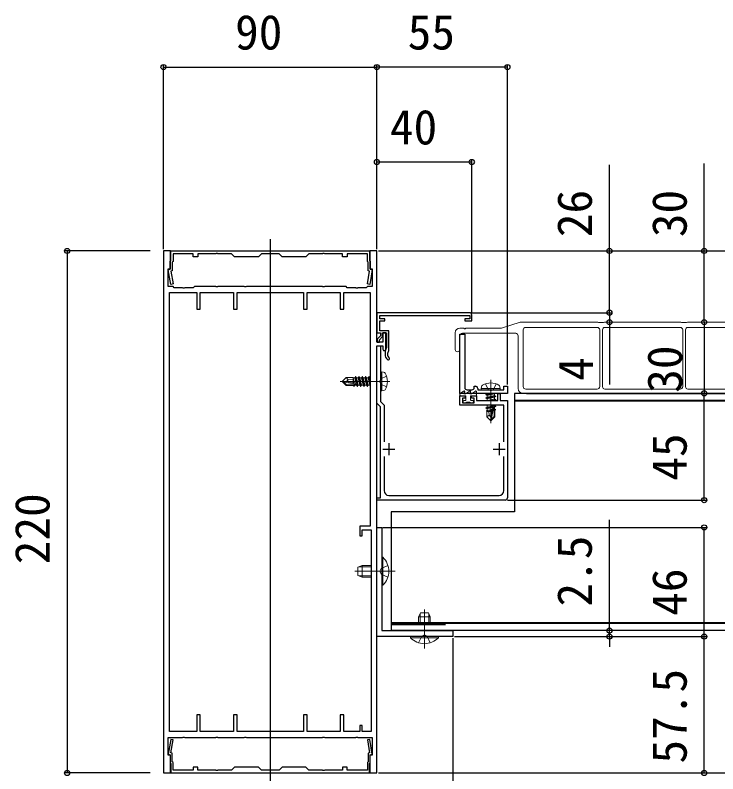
# Model space of a CAD drawing. Units: millimetres, scale not verified. Extents: x -875 to 875, y -1304 to 1298.
# Drawn here: x 112.1 to 408.3, y 270.9 to 590.6 of the extents above; entities that cross this region are included whole.
import ezdxf
from ezdxf.enums import TextEntityAlignment as Align

# ---------------------------------------------------------------- set-up
doc = ezdxf.new("R2010")
doc.units = ezdxf.units.MM
doc.header["$LTSCALE"] = 8
for name, color, linetype in [('0-2_YKK_11', 7, 'Continuous'), ('0-3_YKK_12', 2, 'Continuous'), ('0-5_YKK_D', 6, 'Continuous')]:
    doc.layers.add(name, color=color, linetype=linetype)
doc.layers.add('0-4_YKK_13', color=4, linetype='Continuous', lineweight=18)
doc.styles.add('ＭＳ ゴシック', font='')
doc.styles.get('ＭＳ ゴシック').set_extended_font_data('MS Gothic')

msp = doc.modelspace()

# ---------------------------------------------------------------- linework, layer by layer
at = {"layer": '0-2_YKK_11'}
for p, q in [((268, 448.553), (268, 447.753)), ((302.6, 432.753), (304.6, 432.753)), ((269.6, 410.253), (269.6, 405.253)), ((316.1, 410.253), (316.1, 405.253)), ((267.1, 407.753), (272.1, 407.753)), ((313.6, 407.753), (318.6, 407.753)), ((267.6, 404.694), (267.6, 390.253)), ((318.1, 390.253), (318.1, 404.694)), ((269.6, 388.253), (316.1, 388.253))]:
    msp.add_line(p, q, dxfattribs=at)
for points in [[(174.6, 491.253), (174.6, 271.253), (177.6, 271.253), (177.6, 278.753), (176.6, 278.753), (176.6, 286.253), (182.642, 286.253), (182.825, 286.373), (183.375, 286.373), (183.558, 286.253), (196.642, 286.253), (196.825, 286.373), (197.375, 286.373), (197.558, 286.253), (208.642, 286.253), (208.825, 286.373), (209.375, 286.373), (209.558, 286.253), (241.642, 286.253), (241.825, 286.373), (242.375, 286.373), (242.558, 286.253), (255.642, 286.253), (255.825, 286.373), (256.375, 286.373), (256.558, 286.253), (262.6, 286.253), (262.6, 278.753), (261.6, 278.753), (261.6, 271.253), (264.6, 271.253), (264.6, 390.795), (264.6, 391.711), (264.6, 435.795), (264.48, 435.978), (264.48, 436.528), (264.6, 436.711), (264.6, 451.253), (267.1, 451.253), (267.1, 449.853)], [(176.6, 483.753), (177.6, 483.753), (177.6, 491.253), (174.6, 491.253)], [(178.3, 486.53), (178.3, 482.907), (177.683, 482.742), (178.636, 477.34), (177.651, 477.166), (176.557, 483.372), (177.4, 483.598), (177.4, 486.903), (177.75, 487.253), (177.75, 491.253)], [(268.3, 449.853), (268.3, 456.753), (267.1, 456.753), (267.1, 452.753), (264.6, 452.753), (264.6, 491.253), (261.6, 491.253), (261.6, 483.753), (262.6, 483.753), (262.6, 476.253), (260.6, 476.253), (260.1, 475.753), (256.558, 475.753), (256.375, 475.633), (255.825, 475.633), (255.642, 475.753), (252.1, 475.753), (251.6, 476.253), (242.558, 476.253), (242.375, 476.133), (241.825, 476.133), (241.642, 476.253), (209.558, 476.253), (209.375, 476.133), (208.825, 476.133), (208.642, 476.253), (197.558, 476.253), (197.375, 476.133), (196.825, 476.133), (196.642, 476.253), (187.6, 476.253), (187.1, 475.753), (183.558, 475.753), (183.375, 475.633), (182.825, 475.633), (182.642, 475.753), (179.1, 475.753), (178.6, 476.253), (176.6, 476.253), (176.6, 483.753)], [(177.75, 491.253), (261.45, 491.253), (261.45, 487.253), (261.8, 486.903), (261.8, 483.598), (262.643, 483.372), (261.549, 477.166), (260.564, 477.34), (261.517, 482.742), (260.9, 482.907), (260.9, 486.53), (260.55, 486.88), (260.55, 490.053), (252.1, 490.053), (252.1, 488.753), (250.1, 488.753), (250.1, 490.053), (242.558, 490.053), (242.375, 490.173), (241.825, 490.173), (241.642, 490.053), (235.9, 490.053), (234.6, 488.753), (224.6, 488.753), (223.3, 490.053), (215.9, 490.053), (214.6, 488.753), (204.6, 488.753), (203.3, 490.053), (197.558, 490.053), (197.375, 490.173), (196.825, 490.173), (196.642, 490.053), (189.1, 490.053), (189.1, 488.753), (187.1, 488.753), (187.1, 490.053), (178.65, 490.053), (178.65, 486.88), (178.3, 486.53)], [(177.1, 288.753), (177.1, 473.753), (188.6, 473.753), (188.6, 466.753), (190.1, 466.753), (190.1, 473.753), (204.1, 473.753), (204.1, 466.753), (205.6, 466.753), (205.6, 473.753), (233.6, 473.753), (233.6, 466.753), (235.1, 466.753), (235.1, 473.753), (249.1, 473.753), (249.1, 466.753), (250.6, 466.753), (250.6, 473.753), (261.8, 473.753), (261.8, 375.253), (257.4, 375.253), (257.4, 371.253), (258.4, 371.253), (258.4, 373.753), (262.1, 373.753), (262.1, 288.753), (258.4, 288.753), (258.4, 291.253), (257.4, 291.253), (257.4, 288.753), (250.6, 288.753), (250.6, 295.753), (249.1, 295.753), (249.1, 288.753), (235.1, 288.753), (235.1, 295.753), (233.6, 295.753), (233.6, 288.753), (205.6, 288.753), (205.6, 295.753)], [(303.6, 465.253), (264.6, 465.253), (264.6, 456.753), (266.1, 456.753), (266.1, 455.526), (264.7, 454.126), (264.7, 452.753), (265.6, 452.753), (265.6, 453.753), (267, 455.153), (267, 456.753), (268.6, 456.753), (268.6, 450.45), (268.545, 450.278)], [(269.522, 449.1), (269.6, 449.302), (269.6, 457.653), (265.8, 457.653), (265.8, 461.753), (267.9, 461.753), (267.9, 462.653), (265.8, 462.653), (265.8, 464.053), (303.7, 464.053), (303.7, 462.653), (301.6, 462.653), (301.6, 461.753), (304.6, 461.753), (304.6, 464.253)], [(299.6, 431.253), (299.6, 456.253), (301.6, 456.253), (301.6, 433.753)], [(318.6, 386.253), (264.6, 386.253), (264.6, 387.253), (266.1, 387.253), (266.1, 425.632), (264.6, 427.132), (264.6, 451.253), (266.1, 451.253), (266.1, 436.711), (265.98, 436.528), (265.98, 435.978), (266.1, 435.795), (266.1, 427.753), (267.6, 426.253), (267.6, 410.813)], [(307.1, 433.253), (307.1, 432.753), (318.1, 432.753), (318.1, 434.253), (319.6, 434.253), (319.6, 431.253), (299.6, 431.253)], [(305.6, 433.753), (305.6, 434.253), (306.1, 434.253)], [(318.1, 410.813), (318.1, 426.253), (299.6, 426.253), (299.6, 430.253), (301.8, 430.253), (301.8, 429.253), (300.6, 429.253), (300.6, 427.253), (305.6, 427.253), (305.6, 429.253), (304.4, 429.253), (304.4, 430.253), (306.6, 430.253), (306.6, 428.253), (315.6, 428.253), (315.6, 431.253), (316.6, 431.253), (316.6, 428.253), (319.6, 428.253), (319.6, 387.253)], [(205.6, 295.753), (204.1, 295.753), (204.1, 288.753), (190.1, 288.753), (190.1, 295.753), (188.6, 295.753), (188.6, 288.753), (177.1, 288.753)], [(178.3, 275.976), (178.3, 279.599), (177.683, 279.764), (178.636, 285.166), (177.651, 285.34), (176.557, 279.134), (177.4, 278.909), (177.4, 275.603), (177.75, 275.253), (177.75, 271.253)], [(177.75, 271.253), (261.45, 271.253), (261.45, 275.253), (261.8, 275.603), (261.8, 278.909), (262.643, 279.134), (261.549, 285.34), (260.564, 285.166), (261.517, 279.764), (260.9, 279.599), (260.9, 275.976), (260.55, 275.626), (260.55, 272.453), (252.1, 272.453), (252.1, 273.753), (250.1, 273.753), (250.1, 272.453), (242.558, 272.453), (242.375, 272.333), (241.825, 272.333), (241.642, 272.453), (235.9, 272.453), (234.6, 273.753), (224.6, 273.753), (223.3, 272.453), (215.9, 272.453), (214.6, 273.753), (204.6, 273.753), (203.3, 272.453), (197.558, 272.453), (197.375, 272.333), (196.825, 272.333), (196.642, 272.453), (189.1, 272.453), (189.1, 273.753), (187.1, 273.753), (187.1, 272.453), (178.65, 272.453), (178.65, 275.626), (178.3, 275.976)]]:
    msp.add_lwpolyline(points, dxfattribs=at)
msp.add_lwpolyline([(264.6, 328.753), (264.6, 374.753), (266.6, 374.753), (266.6, 331.253), (296.6, 331.253), (296.6, 328.753)], close=True, dxfattribs=at)
for centre, radius, start, end in [((303.6, 464.253), 1, 0.00001, 89.99999), ((267.7, 449.853), 0.6, 179.99999, 0.00001), ((271, 448.553), 3, 144.90318, 180), ((271, 447.753), 3, 180, 228.46306), ((271, 447.753), 2, 137.65738, 228.46306), ((269.342, 445.882), 0.5, 228.46303, 48.46305), ((302.6, 433.753), 1, 180.00001, 269.99999), ((304.6, 433.753), 1, 270.00001, 359.99999), ((306.1, 433.253), 1, 0.00001, 89.99999), ((269.6, 390.253), 2, 180.00001, 269.99999), ((316.1, 390.253), 2, 270.00001, 359.99999), ((318.6, 387.253), 1, 270.00001, 359.99999)]:
    msp.add_arc(centre, radius, start, end, dxfattribs=at)
at = {"layer": '0-3_YKK_12'}
for p, q in [((219.6, 496.292), (219.6, 264.807)), ((783, 431.253), (322.6, 431.253)), ((783, 428.253), (322.6, 428.253)), ((783, 427.953), (322.6, 427.953)), ((270.6, 381.253), (270.6, 331.253)), ((783, 334.553), (270.6, 334.553)), ((783, 334.253), (270.6, 334.253)), ((293.502, 333.753), (270.6, 333.753)), ((783, 331.253), (270.6, 331.253))]:
    msp.add_line(p, q, dxfattribs=at)
msp.add_lwpolyline([(322.6, 431.253), (322.6, 381.253), (270.6, 381.253)], dxfattribs=at)
at = {"layer": '0-4_YKK_13'}
for p, q in [((325.027, 461.23), (317.173, 458.776)), ((357.527, 461.253), (325.176, 461.253)), ((358.03, 461.124), (357.67, 461.232)), ((360.027, 461.103), (358.173, 461.103)), ((360.53, 461.232), (360.17, 461.124)), ((392.527, 461.253), (360.673, 461.253)), ((393.03, 461.124), (392.67, 461.232)), ((395.027, 461.103), (393.173, 461.103)), ((395.53, 461.232), (395.17, 461.124)), ((425.277, 461.253), (395.673, 461.253)), ((301.08, 458.753), (299.6, 458.753)), ((317.024, 458.753), (302.12, 458.753)), ((326.3, 458.053), (326.3, 434.053)), ((357.5, 459.053), (327.3, 459.053)), ((358.5, 434.053), (358.5, 458.053)), ((359.7, 458.053), (359.7, 434.053)), ((392.5, 459.053), (360.7, 459.053)), ((393.5, 434.053), (393.5, 458.053)), ((394.7, 458.053), (394.7, 434.053)), ((425.1, 459.053), (395.7, 459.053)), ((297.6, 456.753), (297.6, 449.753)), ((299.6, 449.753), (299.6, 455.553)), ((300.6, 456.553), (323.1, 456.553)), ((324.1, 455.553), (324.1, 433.253)), ((255.55, 438.353), (255.232, 437.803)), ((256.05, 435.355), (255.55, 438.353)), ((255.65, 438.353), (255.55, 438.353)), ((255.65, 438.353), (256.154, 435.328)), ((255.65, 438.353), (255.968, 437.803)), ((256.95, 438.353), (256.632, 437.803)), ((257.65, 434.153), (256.95, 438.353)), ((257.05, 438.353), (256.95, 438.353)), ((257.05, 438.353), (257.75, 434.153)), ((257.05, 438.353), (257.368, 437.803)), ((258.35, 438.353), (258.032, 437.803)), ((259.05, 434.153), (258.35, 438.353)), ((258.45, 438.353), (258.35, 438.353)), ((258.45, 438.353), (259.15, 434.153)), ((258.45, 438.353), (258.768, 437.803)), ((259.75, 438.353), (259.432, 437.803)), ((260.45, 434.153), (259.75, 438.353)), ((259.85, 438.353), (259.75, 438.353)), ((259.85, 438.353), (260.55, 434.153)), ((259.85, 438.353), (260.168, 437.803)), ((261.15, 438.353), (260.832, 437.803)), ((261.8, 434.453), (261.15, 438.353)), ((261.25, 438.353), (261.15, 438.353)), ((261.25, 438.353), (261.8, 435.053)), ((261.25, 438.353), (261.568, 437.803)), ((266.6, 440.253), (266.1, 440.165)), ((266.1, 432.341), (266.1, 440.165)), ((266.6, 440.253), (267.402, 440.112)), ((266.6, 432.253), (266.6, 440.253)), ((270, 436.253), (249.1, 436.253)), ((250.1, 436.403), (251.65, 437.953)), ((250.1, 436.403), (250.1, 436.103)), ((251.722, 436.253), (250.1, 436.403)), ((251.722, 436.253), (250.1, 436.253)), ((250.524, 436.103), (250.1, 436.103)), ((250.1, 436.103), (251.65, 434.553)), ((251.774, 434.853), (250.524, 436.103)), ((256.223, 434.921), (250.524, 436.103)), ((254.5, 437.953), (251.65, 437.953)), ((252.453, 436.996), (251.65, 437.953)), ((251.65, 434.553), (251.774, 434.853)), ((256.107, 435.344), (251.722, 436.253)), ((256.052, 434.853), (251.774, 434.853)), ((254.5, 437.953), (254.568, 437.803)), ((254.5, 435.677), (254.5, 437.953)), ((254.783, 435.618), (254.5, 437.336)), ((254.516, 435.673), (254.5, 435.757)), ((254.5, 434.553), (254.5, 434.853)), ((255.232, 437.803), (254.568, 437.803)), ((255.075, 435.558), (254.568, 437.803)), ((254.792, 434.253), (254.676, 434.853)), ((255.008, 434.253), (254.909, 434.853)), ((255.772, 435.413), (255.232, 437.803)), ((255.268, 434.703), (255.233, 434.856)), ((256.668, 434.703), (255.968, 437.803)), ((256.632, 437.803), (255.968, 437.803)), ((256.25, 434.153), (256.131, 434.866)), ((256.222, 434.921), (256.35, 434.153)), ((258.068, 434.703), (257.368, 437.803)), ((258.032, 437.803), (257.368, 437.803)), ((259.468, 434.703), (258.768, 437.803)), ((259.432, 437.803), (258.768, 437.803)), ((260.868, 434.703), (260.168, 437.803)), ((260.832, 437.803), (260.168, 437.803)), ((261.8, 436.774), (261.568, 437.803)), ((261.8, 437.803), (261.568, 437.803)), ((312.6, 436.953), (312.6, 418.643)), ((254.619, 434.553), (251.65, 434.553)), ((254.792, 434.253), (254.619, 434.553)), ((255.008, 434.253), (254.792, 434.253)), ((255.008, 434.253), (255.268, 434.703)), ((255.932, 434.703), (255.268, 434.703)), ((256.35, 434.153), (256.25, 434.153)), ((256.35, 434.153), (256.668, 434.703)), ((257.332, 434.703), (256.668, 434.703)), ((257.75, 434.153), (257.65, 434.153)), ((257.75, 434.153), (258.068, 434.703)), ((258.732, 434.703), (258.068, 434.703)), ((259.15, 434.153), (259.05, 434.153)), ((259.15, 434.153), (259.468, 434.703)), ((260.132, 434.703), (259.468, 434.703)), ((260.55, 434.153), (260.45, 434.153)), ((260.55, 434.153), (260.868, 434.703)), ((261.532, 434.703), (260.868, 434.703)), ((266.6, 432.253), (266.1, 432.341)), ((266.6, 432.253), (267.402, 432.395)), ((301.128, 432.199), (299.728, 431.219)), ((301.546, 431.781), (301.256, 431.368)), ((303.628, 432.199), (301.992, 431.053)), ((304.046, 431.781), (303.756, 431.368)), ((306.128, 432.199), (304.492, 431.053)), ((306.546, 431.781), (306.256, 431.368)), ((308.6, 433.253), (308.741, 434.056)), ((316.6, 433.253), (308.6, 433.253)), ((308.6, 433.253), (308.688, 432.753)), ((316.512, 432.753), (308.688, 432.753)), ((316.6, 433.253), (316.459, 434.056)), ((316.6, 433.253), (316.512, 432.753)), ((327.3, 433.053), (357.5, 433.053)), ((360.7, 433.053), (392.5, 433.053)), ((395.7, 433.053), (425.1, 433.053)), ((299.6, 430.973), (299.6, 430.553)), ((299.9, 430.253), (301.9, 430.253)), ((301.992, 431.053), (301.42, 431.053)), ((302.1, 428.453), (302.1, 430.053)), ((303.92, 431.053), (304.492, 431.053)), ((304.1, 428.453), (304.1, 430.053)), ((306.3, 430.253), (304.3, 430.253)), ((306.42, 431.053), (306.4, 431.053)), ((306.6, 430.553), (306.6, 430.853)), ((314.4, 431.253), (310.5, 430.603)), ((310.5, 430.703), (313.8, 431.253)), ((310.5, 430.703), (311.05, 431.021)), ((310.5, 430.703), (310.5, 430.603)), ((310.5, 430.603), (311.05, 430.286)), ((310.5, 429.303), (314.7, 430.003)), ((314.7, 429.903), (310.5, 429.203)), ((310.5, 429.303), (311.05, 429.621)), ((310.5, 429.303), (310.5, 429.203)), ((310.5, 429.203), (311.05, 428.886)), ((312.08, 431.253), (311.05, 431.021)), ((311.05, 431.253), (311.05, 431.021)), ((314.15, 430.986), (311.05, 430.286)), ((314.15, 430.321), (311.05, 429.621)), ((311.05, 430.286), (311.05, 429.621)), ((311.05, 428.886), (311.05, 428.253)), ((314.15, 428.921), (311.194, 428.253)), ((312.6, 428.253), (314.7, 428.603)), ((314.7, 428.503), (313.2, 428.253)), ((314.613, 431.253), (314.15, 430.986)), ((314.15, 430.986), (314.15, 430.321)), ((314.7, 430.003), (314.15, 430.321)), ((314.15, 429.586), (314.15, 428.921)), ((314.7, 428.603), (314.15, 428.921)), ((314.7, 428.503), (314.267, 428.253)), ((314.7, 430.003), (314.7, 429.903)), ((314.7, 428.603), (314.7, 428.503)), ((326.1, 431.253), (560.5, 431.253)), ((300.9, 427.553), (300.9, 427.953)), ((301.9, 428.253), (301.2, 428.253)), ((301.725, 427.253), (301.2, 427.253)), ((304.3, 428.253), (305, 428.253)), ((304.475, 427.253), (305, 427.253)), ((305.3, 427.553), (305.3, 427.953)), ((310.5, 425.103), (314.7, 425.803)), ((314.7, 425.703), (310.5, 425.003)), ((310.5, 425.103), (311.05, 425.421)), ((310.76, 426.253), (311.05, 426.086)), ((311.792, 426.253), (311.05, 426.086)), ((314.15, 426.121), (311.05, 425.421)), ((311.05, 426.086), (311.05, 425.421)), ((313.505, 425.24), (311.05, 424.686)), ((313.932, 425.376), (312.75, 420.177)), ((314.15, 426.253), (314.15, 426.121)), ((314.7, 425.803), (314.15, 426.121)), ((314.15, 425.386), (314.15, 424.721)), ((314.7, 425.803), (314.7, 425.703)), ((310.5, 425.103), (310.5, 425.003)), ((310.5, 425.003), (311.05, 424.686)), ((313.278, 424.243), (310.7, 423.819)), ((310.7, 423.819), (311.05, 424.021)), ((310.9, 423.724), (310.7, 423.819)), ((310.9, 423.724), (310.9, 421.303)), ((313.144, 423.653), (310.9, 423.653)), ((311.855, 422.104), (310.9, 421.303)), ((311.05, 424.686), (311.05, 424.021)), ((313.346, 424.539), (311.05, 424.021)), ((313.218, 423.977), (311.552, 423.653)), ((314.15, 424.721), (313.997, 424.686)), ((314, 425.205), (314, 421.427)), ((314.6, 424.461), (314, 424.362)), ((314.6, 424.245), (314, 424.129)), ((314.3, 423.653), (314, 423.653)), ((314.6, 424.461), (314.15, 424.721)), ((314.3, 424.072), (314.3, 421.303)), ((314.6, 424.461), (314.6, 424.245)), ((312.45, 419.753), (310.9, 421.303)), ((312.6, 421.259), (312.45, 419.753)), ((312.45, 419.753), (312.75, 419.753)), ((312.6, 421.259), (312.6, 419.753)), ((314, 421.427), (312.75, 420.177)), ((312.75, 419.753), (314.3, 421.303)), ((312.75, 420.177), (312.75, 419.753)), ((314.3, 421.303), (314, 421.427)), ((266.6, 350.353), (266.6, 362.153)), ((256.6, 357.953), (258.3, 358.753)), ((262.1, 358.099), (256.91, 358.099)), ((262.1, 358.753), (258.3, 358.753)), ((272.292, 356.253), (255.209, 356.253)), ((256.6, 354.553), (256.6, 357.953)), ((256.6, 354.553), (258.3, 353.753)), ((262.1, 354.407), (256.91, 354.407)), ((267.109, 350.353), (266.6, 350.353)), ((284.6, 323.723), (284.6, 340.144)), ((282.9, 338.753), (282.1, 337.053)), ((282.754, 333.753), (282.754, 338.443)), ((282.9, 338.753), (286.3, 338.753)), ((286.3, 338.753), (287.1, 337.053)), ((286.446, 333.753), (286.446, 338.443)), ((287.1, 333.753), (287.1, 337.053)), ((278.7, 328.244), (278.7, 328.753)), ((278.7, 328.753), (290.5, 328.753))]:
    msp.add_line(p, q, dxfattribs=at)
for points in [[(268.579, 438.553), (266.263, 437.398), (265.654, 436.253)], [(251.722, 436.253), (252.453, 436.996), (254.5, 437.153)], [(256.25, 434.153), (255.932, 434.703), (255.899, 434.853)], [(257.65, 434.153), (257.332, 434.703), (256.632, 437.803)], [(259.05, 434.153), (258.732, 434.703), (258.032, 437.803)], [(260.45, 434.153), (260.132, 434.703), (259.432, 437.803)], [(261.8, 434.24), (261.532, 434.703), (260.832, 437.803)], [(268.579, 433.953), (266.263, 435.108), (265.654, 436.253)], [(310.3, 435.233), (311.455, 432.916), (312.6, 432.307)], [(314.9, 435.233), (313.745, 432.916), (312.6, 432.307)], [(314.7, 429.903), (314.15, 429.586), (311.05, 428.886)], [(313.51, 425.26), (312.6, 421.259), (311.855, 422.104), (311.7, 423.653)], [(314.7, 425.703), (314.15, 425.386), (313.958, 425.342)], [(314.6, 424.245), (314.15, 423.986), (314, 423.952)], [(267.109, 350.353), (267.109, 362.153), (266.6, 362.153)], [(262.1, 353.753), (258.3, 353.753), (258.3, 358.753)], [(269.211, 358.753), (266.433, 357.398), (265.824, 356.253)], [(269.211, 353.753), (266.433, 355.108), (265.824, 356.253)], [(282.1, 333.753), (282.1, 337.053), (287.1, 337.053)], [(282.1, 326.142), (283.455, 328.92), (284.6, 329.529)], [(287.1, 326.142), (285.745, 328.92), (284.6, 329.529)], [(278.7, 328.244), (290.5, 328.244), (290.5, 328.753)]]:
    msp.add_lwpolyline(points, dxfattribs=at)
for centre, radius, start, end in [((325.176, 460.753), 0.5, 90, 107.35402), ((357.527, 460.753), 0.5, 73.30076, 90), ((358.173, 461.603), 0.5, 253.30076, 270), ((360.027, 461.603), 0.5, 270, 286.69924), ((360.673, 460.753), 0.5, 90, 106.69924), ((392.527, 460.753), 0.5, 73.30076, 90), ((393.173, 461.603), 0.5, 253.30076, 270), ((395.027, 461.603), 0.5, 270, 286.69924), ((395.673, 460.753), 0.5, 90, 106.69924), ((299.6, 456.753), 2, 90, 180), ((301.08, 458.453), 0.3, 30, 90), ((301.6, 458.753), 0.3, 210, 330), ((302.12, 458.453), 0.3, 90, 150), ((317.024, 459.253), 0.5, 270, 287.35402), ((327.3, 458.053), 1, 90, 180), ((357.5, 458.053), 1, 0, 90), ((360.7, 458.053), 1, 90, 180), ((392.5, 458.053), 1, 0, 90), ((395.7, 458.053), 1, 90, 180), ((300.6, 455.553), 1, 90, 180), ((323.1, 455.553), 1, 0, 90), ((298.6, 449.753), 1, 180, 0), ((267.246, 439.225), 0.9, 32.05588, 80), ((262.5, 436.253), 6.5, 327.94412, 32.05588), ((256.052, 435.101), 0.248, 270, 77.19096), ((312.6, 429.153), 6.5, 57.94412, 122.05588), ((267.246, 433.281), 0.9, 280, 327.94412), ((301.3, 431.953), 0.3, 325, 125), ((303.8, 431.953), 0.3, 325, 125), ((306.3, 431.953), 0.3, 325, 125), ((309.628, 433.899), 0.9, 122.05588, 170), ((315.572, 433.899), 0.9, 10, 57.94412), ((326.1, 433.253), 2, 180, 270), ((327.3, 434.053), 1, 180, 270), ((357.5, 434.053), 1, 270, 0), ((360.7, 434.053), 1, 180, 270), ((392.5, 434.053), 1, 270, 0), ((395.7, 434.053), 1, 180, 270), ((299.9, 430.973), 0.3, 125, 180), ((299.9, 430.553), 0.3, 180, 270), ((301.42, 431.253), 0.2, 145, 270), ((301.9, 430.053), 0.2, 0, 90), ((301.9, 428.453), 0.2, 270, 0), ((303.92, 431.253), 0.2, 145, 270), ((304.3, 430.053), 0.2, 90, 180), ((304.3, 428.453), 0.2, 180, 270), ((306.42, 431.253), 0.2, 145, 270), ((306.3, 430.553), 0.3, 270, 0), ((306.4, 430.853), 0.2, 0, 90), ((301.2, 427.953), 0.3, 90, 180), ((301.2, 427.553), 0.3, 180, 270), ((303.1, 424.253), 3.3, 65.38002, 114.61998), ((305, 427.953), 0.3, 0, 90), ((305, 427.553), 0.3, 270, 0), ((313.752, 425.205), 0.248, 0, 167.19096), ((261.368, 356.253), 8.232, 314.2189, 45.7811), ((284.6, 333.985), 8.232, 224.2189, 315.7811)]:
    msp.add_arc(centre, radius, start, end, dxfattribs=at)
at = {"layer": '0-5_YKK_D'}
for p, q in [((174.6, 491.953), (174.6, 569.753)), ((264.598, 491.991), (264.598, 569.753)), ((264.598, 491.991), (264.598, 569.753)), ((319.6, 434.953), (319.6, 569.753)), ((174.6, 568.753), (264.598, 568.753)), ((319.6, 568.753), (264.598, 568.753)), ((264.598, 491.991), (264.598, 529.753)), ((264.598, 528.753), (304.6, 528.753)), ((304.6, 465.253), (304.6, 529.753)), ((168.949, 491.253), (132.949, 491.253)), ((133.949, 491.253), (133.949, 271.253)), ((265.3, 491.253), (443.6, 491.253)), ((265.3, 491.253), (403.6, 491.253)), ((265.3, 491.253), (363.6, 491.253)), ((362.6, 465.253), (362.6, 469.553)), ((304.6, 465.253), (363.6, 465.253)), ((304.6, 465.253), (363.6, 465.253)), ((362.6, 465.253), (362.6, 461.253)), ((362.6, 461.253), (362.6, 435.039)), ((402.6, 461.253), (402.6, 431.253)), ((327.6, 431.253), (443.6, 431.253)), ((402.6, 386.253), (402.6, 431.253)), ((319.6, 386.253), (403.6, 386.253)), ((362.6, 331.253), (362.6, 377.899)), ((267.1, 374.753), (403.6, 374.753)), ((402.6, 328.753), (402.6, 374.753)), ((362.6, 328.753), (362.6, 331.253)), ((296.6, 328.053), (296.6, 230.253)), ((297.3, 328.753), (363.6, 328.753)), ((362.6, 328.753), (362.6, 324.453)), ((363.6, 328.753), (403.6, 328.753)), ((402.6, 271.253), (402.6, 328.753)), ((168.949, 271.253), (132.949, 271.253)), ((265.3, 271.253), (403.6, 271.253)), ((265.3, 271.253), (443.6, 271.253))]:
    msp.add_line(p, q, dxfattribs=at)
for points in [[(362.6, 465.253), (362.6, 491.253), (362.6, 527.576)], [(402.6, 461.253), (402.6, 491.253), (402.6, 528.144)]]:
    msp.add_lwpolyline(points, dxfattribs=at)
for centre in [(174.6, 568.753), (264.598, 568.753), (264.598, 568.753), (319.6, 568.753), (264.598, 528.753), (304.6, 528.753), (133.949, 491.253), (362.6, 491.253), (402.6, 491.253), (362.6, 465.253), (362.6, 465.253), (362.6, 461.253), (402.6, 461.253), (402.6, 461.253), (402.6, 431.253), (402.6, 431.253), (402.6, 386.253), (402.6, 374.753), (362.6, 331.253), (362.6, 328.753), (402.6, 328.753), (402.6, 328.753), (133.949, 271.253), (402.6, 271.253)]:
    msp.add_circle(centre, 1.075, dxfattribs=at)

# ---------------------------------------------------------------- texts
at = {"layer": '0-5_YKK_D', "style": 'ＭＳ ゴシック'}
for s, p in [('90', (204.769, 571.753)), ('55', (277.553, 571.753)), ('40', (270.053, 531.753))]:
    msp.add_text(s, height=14.66, dxfattribs=at).set_placement(p, align=Align.BOTTOM_LEFT)
for s, p in [('26', (359.6, 497.076)), ('30', (399.6, 497.076)), ('30', (397.6, 431.48)), ('4', (360.1, 436.517)), ('45', (399.6, 394.435)), ('220', (130.949, 359.208)), ('2.5', (359.6, 341.376)), ('46', (399.6, 337.492)), ('57.5', (399.6, 275.23))]:
    msp.add_text(s, height=14.66, rotation=90, dxfattribs=at).set_placement(p, align=Align.BOTTOM_LEFT)

doc.saveas('drawing.dxf')
